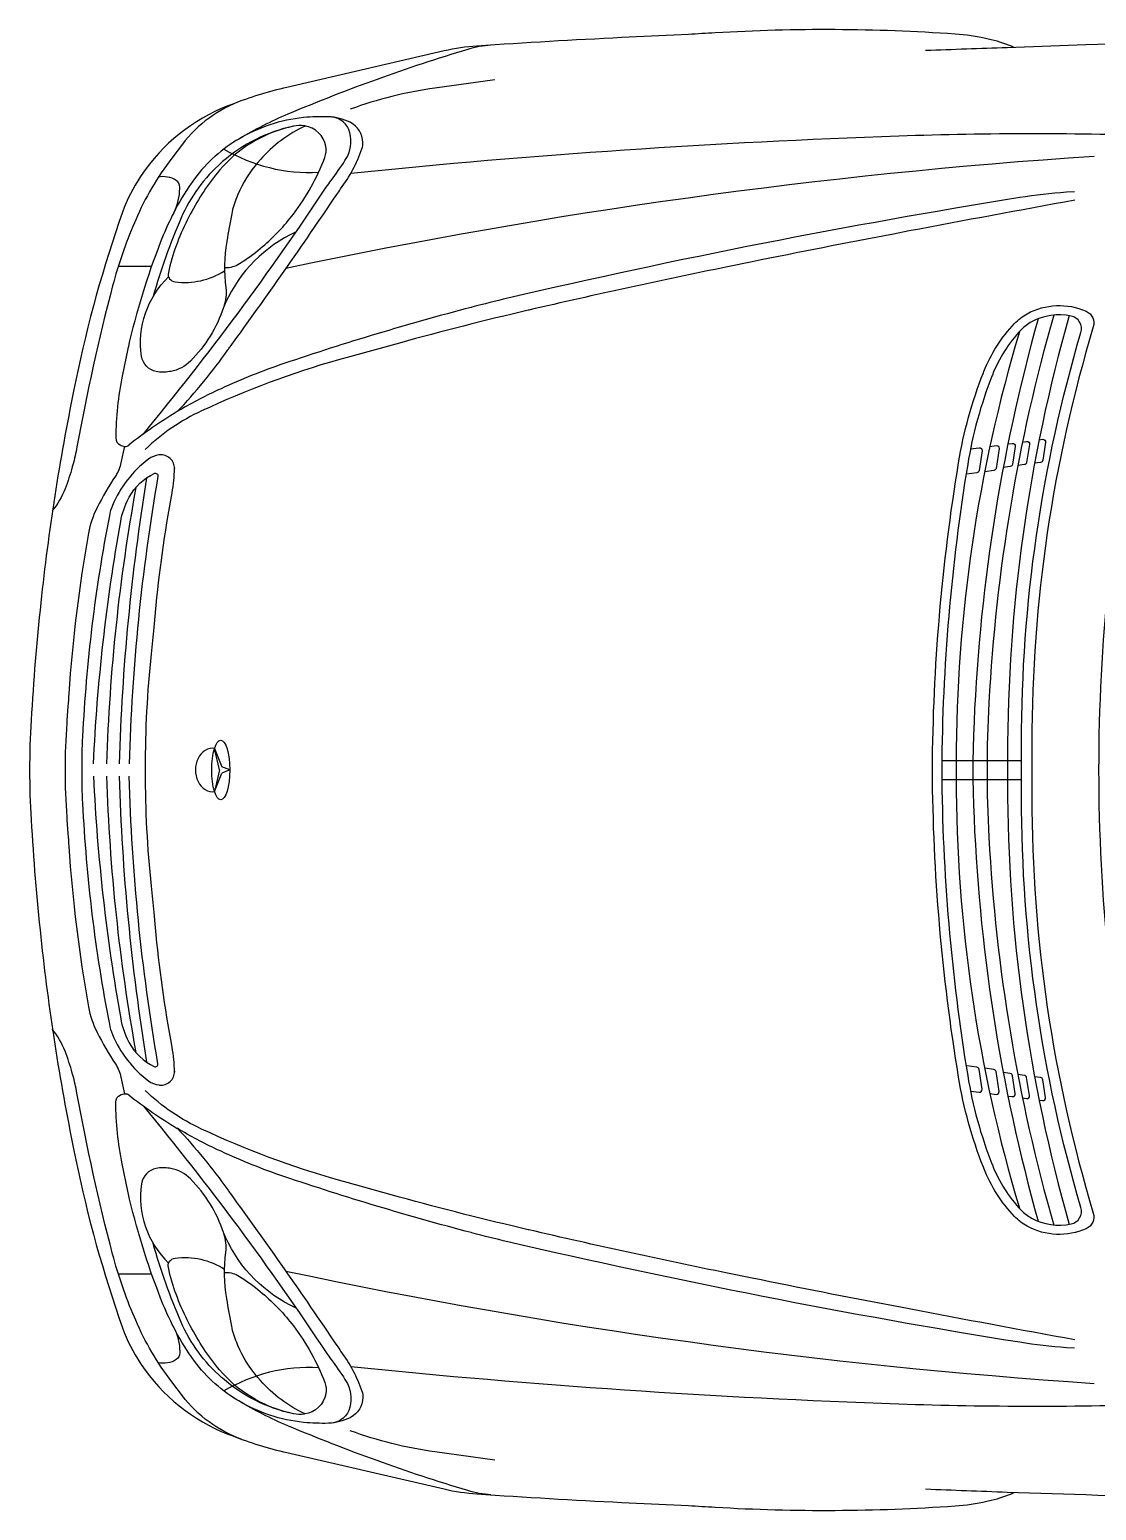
# Model space of a CAD drawing. Header units: millimetres. Extents: x -2250 to 8913, y -2502 to 1972.
# Drawn here: x 651 to 1986, y -2384 to -532 of the extents above; entities that cross this region are included whole.
import ezdxf

# ---------------------------------------------------------------- set-up
doc = ezdxf.new("R2010")
doc.units = ezdxf.units.MM

msp = doc.modelspace()

# ---------------------------------------------------------------- linework, layer by layer
at = {"color": 1}
for p, q in [((761.8, -828.1), (803.1, -828.2)), ((888.6, -1458.1), (882.3, -1431.1)), ((882.3, -1431.1), (891.5, -1454.3)), ((888.6, -1458.1), (882.3, -1485.1)), ((882.3, -1485.1), (891.5, -1461.9)), ((901.3, -1458.1), (891.5, -1454.3)), ((901.3, -1458.1), (891.5, -1461.9)), ((761.8, -2088.1), (803.1, -2088))]:
    msp.add_line(p, q, dxfattribs=at)
at = {"color": 30}
for p, q in [((1792.1, -1446.4), (1891.9, -1446.4)), ((1792.1, -1469.8), (1891.9, -1469.8))]:
    msp.add_line(p, q, dxfattribs=at)
for points in [[(1882.7, -554.6, 0.047883), (1853.9, -545), (1848.6, -543.8, 0.038531), (1808.7, -537.9, 0.032277), (1508.6, -536.4, -0.00257), (1475, -538.2), (1391.9, -542.3, 0.004843), (1210.5, -552.9, 0.03964), (1169.5, -559), (972.7, -604.5, 0.036731), (903.9, -625.8), (898.9, -627.7, 0.152089), (790.4, -714.7), (789.5, -716.1, 0.063515), (767.1, -760.5, 0.034233), (708.7, -970.7), (706.3, -982.3, 0.024256), (664.8, -1248.9, 0.011564), (652.7, -1395.9, 0.029741), (652.7, -1520.3, 0.011564), (664.8, -1667.3, 0.024256), (706.3, -1933.9), (708.7, -1945.6, 0.034233), (767.1, -2155.8, 0.063515), (789.5, -2200.1), (790.4, -2201.5, 0.152089), (898.9, -2288.5), (903.9, -2290.4, 0.036731), (972.7, -2311.7), (1169.5, -2357.2, 0.03964), (1210.5, -2363.3, 0.004843), (1391.9, -2374), (1475, -2378, -0.00257), (1508.6, -2379.9, 0.032277), (1808.7, -2378.3, 0.038531), (1848.6, -2372.4), (1853.9, -2371.2, 0.047883), (1882.7, -2361.7)], [(1228.1, -551.7, 0.056331), (1199.2, -557, 0.026854), (974, -638, 0.035156), (912.5, -669.2)], [(2451.4, -537.8, 0.002542), (1972.5, -551.5), (1874, -554.9, 0.001689), (1771.9, -558.6)], [(1052.8, -711.7, -0.016789), (1738.3, -665.1, -0.017097), (2073.9, -665, -0.002122), (2183.6, -669.2, -0.597598), (2187.4, -677, 0.040349), (2122.3, -784.3), (2117.4, -793.9, 0.029894), (2075.8, -890.9, 0.060793), (2000.5, -1221.6, 0.051342), (2000.5, -1694.6, 0.060793), (2075.8, -2025.3, 0.029894), (2117.4, -2122.3), (2122.3, -2131.9, 0.040349), (2187.4, -2239.2, -0.597598), (2183.6, -2247, -0.002122), (2073.9, -2251.2, -0.017097), (1738.3, -2251.1, -0.016789), (1052.8, -2204.5)], [(769.4, -1053.3), (765.1, -1073.9, -0.092988), (758.2, -1090.6, 0.025231), (735.4, -1129.8, 0.074674), (724.5, -1162.1, 0.027789), (699.9, -1362.8, -0.001333), (698.8, -1378.5), (697.5, -1395.6, 0.000366), (697.3, -1399.3, 0.035179), (697.3, -1517, 0.000366), (697.5, -1520.6), (698.8, -1537.7, -0.001333), (699.9, -1553.4, 0.027789), (724.5, -1754.2, 0.074674), (735.4, -1786.4, 0.025231), (758.2, -1825.6, -0.092988), (765.1, -1842.4), (769.4, -1863)], [(1228.1, -2364.5, -0.056331), (1199.2, -2359.2, -0.026854), (974, -2278.2, -0.035156), (912.5, -2247)], [(2451.4, -2378.4, -0.002542), (1972.5, -2364.7), (1874, -2361.4, -0.001689), (1771.9, -2357.6)]]:
    msp.add_lwpolyline(points, format="xyb")
at = {"color": 1}
for points in [[(1232.8, -595.2), (1157.8, -605.5, 0.054182), (1052.1, -631.8)], [(916.5, -621, 0.144082), (842, -675.6), (828.6, -693.1, 0.061285), (783.6, -770.1), (782, -773.8, 0.037609), (754.7, -852.8, 0.019298), (710.1, -1054, -0.022083), (704.9, -1076.6), (704.2, -1079.2, -0.024395), (695.3, -1106.4, -0.081914), (679.1, -1134)], [(793.2, -1038, 0.025724), (1022, -729.5, -0.012596), (1028.2, -720.8, 0.01927), (1045.4, -695.9), (1046.2, -694.7, 0.206098), (1051.6, -661.2, 0.31614), (1028.8, -641.6)], [(1982.7, -690.8, 0.03574), (971.5, -831.1)], [(831.6, -760.3, 0.117057), (838.7, -730.9), (838.7, -729.2, 0.252643), (834.3, -720.9, 0.205718), (811.9, -716.9)], [(1958.6, -745.6, 0.001967), (1751.4, -784.1), (1731.7, -787.9, 0.003059), (1554.9, -822.6), (1524, -828.9, 0.007191), (1275.6, -883), (1274.7, -883.2, 0.009803), (1113.5, -924.2), (1048.1, -942.1, 0.039816), (876.9, -1004.2), (866.1, -1009.1, 0.086241), (795.6, -1057.3)], [(916.5, -2295.2, -0.144082), (842, -2240.6), (828.6, -2223.1, -0.061285), (783.6, -2146.1), (782, -2142.5, -0.037609), (754.7, -2063.5, -0.019298), (710.1, -1862.2, 0.022083), (704.9, -1839.6), (704.2, -1837.1, 0.024395), (695.3, -1809.8, 0.081914), (679.1, -1782.2)], [(1958.6, -2170.7, -0.001967), (1751.4, -2132.1), (1731.7, -2128.3, -0.003059), (1554.9, -2093.6), (1524, -2087.3, -0.007191), (1275.6, -2033.2), (1274.7, -2033, -0.009803), (1113.5, -1992.1), (1048.1, -1974.1, -0.039816), (876.9, -1912), (866.1, -1907.1, -0.086241), (795.6, -1859)], [(793.2, -1878.3, -0.025724), (1022, -2186.7, 0.012596), (1028.2, -2195.4, -0.01927), (1045.4, -2220.3), (1046.2, -2221.6, -0.206098), (1051.6, -2255, -0.31614), (1028.8, -2274.7)], [(1982.7, -2225.5, -0.03574), (971.5, -2085.1)], [(831.6, -2155.9, -0.117057), (838.7, -2185.3), (838.7, -2187.1, -0.252643), (834.3, -2195.3, -0.205718), (811.9, -2199.3)], [(1232.8, -2321), (1157.8, -2310.7, -0.054182), (1052.1, -2284.4)]]:
    msp.add_lwpolyline(points, format="xyb", dxfattribs=at)
at = {"color": 40}
for points in [[(835.5, -1010, 0.036315), (898.8, -932.9, -0.003781), (901.7, -928.9, 0.009046), (1035.2, -738.4, -0.010668), (1040, -731.5, 0.075112), (1066.6, -681.3, 0.087638), (1067.8, -673.4, 0.280192), (1052.2, -648.4), (1051.7, -648.2, 0.107513), (1024.7, -641.3, 0.034197), (993.6, -642.3, 0.110159), (912.5, -669.2, 0.000974), (910.8, -670.2), (910.1, -670.6, 0.104718), (854.2, -722.9), (853, -724.6, 0.036401), (831.1, -761.4), (829.4, -764.8, 0.022975), (814.7, -797.8, 0.036786), (774, -930, 0.005839), (773.6, -931.5), (766.7, -965.5, 0.049809), (758.7, -1042.9, 0.283188), (764.1, -1051.6, 0.100202), (770.3, -1053.4, 0.187879), (774.9, -1052)], [(1958, -735), (1948.2, -735.7, 0.022533), (1889.6, -742.4, 0.017381), (1249, -868.2, 0.007041), (1204.3, -879.3), (1203.1, -879.6, 0.017414), (969, -949.9, 0.026996), (890.3, -981.3), (886, -983.3, 0.025947), (835.5, -1010, 0.023225)], [(835.5, -1906.2, -0.036315), (898.8, -1983.3, 0.003781), (901.7, -1987.4, -0.009046), (1035.2, -2177.8, 0.010668), (1040, -2184.7, -0.075112), (1066.6, -2235, -0.087638), (1067.8, -2242.8, -0.280192), (1052.2, -2267.8), (1051.7, -2268.1, -0.107513), (1024.7, -2275, -0.034197), (993.6, -2273.9, -0.110159), (912.5, -2247, -0.000974), (910.8, -2246.1), (910.1, -2245.6, -0.104718), (854.2, -2193.3), (853, -2191.6, -0.036401), (831.1, -2154.8), (829.4, -2151.4, -0.022975), (814.7, -2118.5, -0.036786), (774, -1986.3, -0.005839), (773.6, -1984.8), (766.7, -1950.7, -0.049809), (758.7, -1873.4, -0.283188), (764.1, -1864.6, -0.100202), (770.3, -1862.9, -0.187879), (774.9, -1864.3)], [(1958, -2181.2), (1948.2, -2180.5, -0.022533), (1889.6, -2173.8, -0.017381), (1249, -2048, -0.007041), (1204.3, -2037), (1203.1, -2036.6, -0.017414), (969, -1966.4, -0.026996), (890.3, -1934.9), (886, -1932.9, -0.025947), (835.5, -1906.2, -0.023225)]]:
    msp.add_lwpolyline(points, format="xyb", dxfattribs=at)
at = {"color": 30}
for points in [[(894.7, -829.9), (896.1, -829.9, 0.141123), (913.5, -824.9, 0.036624), (939.5, -805.9), (942.3, -803.6, 0.053667), (980.9, -762.9, 0.072295), (1020.2, -692.1, 0.136135), (1021.5, -678.2, 0.323608), (995.1, -652.8), (994.4, -652.7, 0.087321), (980.8, -653.1, 0.128698), (892.3, -697.4), (891.1, -698.4, 0.110514), (840.5, -767.7, 0.033812), (805.4, -866)], [(975.7, -654.3, 0.160286), (888.6, -708, 0.056458), (851.9, -763.2), (848.1, -770.6, 0.064023), (824.4, -836, 0.442638), (832.8, -847.8, 0.173921), (894.7, -833.9)], [(995.8, -652.9, 0.105315), (939.6, -694.8), (936.3, -698.6, 0.080627), (911.3, -738.6), (909.9, -742, 0.052138), (903.7, -762.7), (903.7, -762.7, 0.005314), (897.5, -797), (897.4, -797.4, 0.074097), (896.3, -855.2, -0.112934), (894, -878.5)], [(984.2, -785.3, 0.180442), (896, -873.7, 0.024623), (893.6, -879.7, -0.112604), (852.2, -946.7, -0.155924), (827.5, -959.7), (825.9, -960, -0.092978), (809.2, -959.8, -0.316076), (791, -940.8, -0.243684), (824.8, -841.5)], [(1912.7, -893.9, 0.059728), (1831.8, -1414.3, 0.017455), (1831.8, -1502, 0.059728), (1912.7, -2022.4)], [(1932.1, -889.2, 0.056193), (1851, -1374.2, 0.026735), (1851, -1542, 0.056193), (1932.1, -2027.1)], [(1951.6, -889.9, 0.069615), (1874.4, -1441.8), (1874.4, -1474.5, 0.069615), (1951.6, -2026.3)], [(1889.3, -910, 0.073119), (1810.2, -1448.5), (1810.2, -1467.7, 0.073119), (1889.3, -2006.2)], [(1828, -1056.7), (1838.8, -1055.2, -0.500113), (1842.5, -1059), (1838.7, -1083.7, -0.333233), (1835.9, -1086.5), (1823.5, -1088.1)], [(1852.3, -1053.4), (1860.2, -1052.4, -0.500113), (1863.8, -1056.1), (1860, -1080.9, -0.333233), (1857.2, -1083.6), (1845.8, -1085.2)], [(1874.8, -1050.4), (1880.3, -1049.7, -0.500113), (1883.9, -1053.5), (1880.5, -1075.9, -0.333233), (1877.7, -1078.6), (1869.1, -1079.8)], [(1893.1, -1048), (1898.1, -1047.3, -0.500113), (1901.8, -1051.1), (1898.3, -1073.5, -0.333233), (1895.5, -1076.2), (1887.3, -1077.3)], [(1913.9, -1045.2), (1918.3, -1044.6, -0.500113), (1922, -1048.4), (1918.6, -1070.8, -0.333233), (1915.8, -1073.5), (1908.2, -1074.5)], [(730.7, -1450.4, -0.032256), (764.8, -1147.3, -0.077501), (774.6, -1118.7), (775.5, -1117.1, -0.163898), (806.8, -1087.3, -0.605342), (811.4, -1090.8, 0.035813), (775.4, -1450.5)], [(730.7, -1465.9, 0.032256), (764.8, -1768.9, 0.077501), (774.6, -1797.5), (775.5, -1799.1, 0.163898), (806.8, -1828.9, 0.605342), (811.4, -1825.4, -0.035813), (775.4, -1465.7)], [(1828, -1859.6), (1838.8, -1861, 0.500113), (1842.5, -1857.3), (1838.7, -1832.5, 0.333233), (1835.9, -1829.7), (1823.5, -1828.1)], [(1852.3, -1862.8), (1860.2, -1863.8, 0.500113), (1863.8, -1860.1), (1860, -1835.3, 0.333233), (1857.2, -1832.6), (1845.8, -1831.1)], [(1874.8, -1865.8), (1880.3, -1866.5, 0.500113), (1883.9, -1862.8), (1880.5, -1840.4, 0.333233), (1877.7, -1837.6), (1869.1, -1836.5)], [(1893.1, -1868.2), (1898.1, -1868.9, 0.500113), (1901.8, -1865.1), (1898.3, -1842.7, 0.333233), (1895.5, -1840), (1887.3, -1838.9)], [(1913.9, -1871), (1918.3, -1871.6, 0.500113), (1922, -1867.8), (1918.6, -1845.4, 0.333233), (1915.8, -1842.7), (1908.2, -1841.7)], [(984.2, -2131, -0.180442), (896, -2042.5, -0.024623), (893.6, -2036.5, 0.112604), (852.2, -1969.5, 0.155924), (827.5, -1956.5), (825.9, -1956.2, 0.092978), (809.2, -1956.4, 0.316076), (791, -1975.5, 0.243684), (824.8, -2074.7)], [(894.7, -2086.3), (896.1, -2086.3, -0.141123), (913.5, -2091.3, -0.036624), (939.5, -2110.3), (942.3, -2112.7, -0.053667), (980.9, -2153.3, -0.072295), (1020.2, -2224.1, -0.136135), (1021.5, -2238.1, -0.323608), (995.1, -2263.4), (994.4, -2263.5, -0.087321), (980.8, -2263.1, -0.128698), (892.3, -2218.8), (891.1, -2217.8, -0.110514), (840.5, -2148.6, -0.033812), (805.4, -2050.2)], [(995.8, -2263.4, -0.105315), (939.6, -2221.4), (936.3, -2217.6, -0.080627), (911.3, -2177.6), (909.9, -2174.2, -0.052138), (903.7, -2153.6), (903.7, -2153.5, -0.005314), (897.5, -2119.3), (897.4, -2118.8, -0.074097), (896.3, -2061, 0.112934), (894, -2037.8)], [(975.7, -2261.9, -0.160286), (888.6, -2208.3, -0.056458), (851.9, -2153.1), (848.1, -2145.7, -0.064023), (824.4, -2080.3, -0.442638), (832.8, -2068.4, -0.173921), (894.7, -2082.3)]]:
    msp.add_lwpolyline(points, format="xyb", dxfattribs=at)
for points in [[(1844.1, -961.4), (1844.7, -960, -0.097361), (1883.1, -899.8, -0.076605), (1898.9, -887.6, -0.233654), (1972.7, -884.4, -0.379006), (1981.7, -904.1, 0.073519), (1904.8, -1424.4), (1904.8, -1491.8, 0.073519), (1981.7, -2012.1, -0.379006), (1972.7, -2031.8, -0.233654), (1898.9, -2028.6, -0.076605), (1883.1, -2016.4, -0.097361), (1844.7, -1956.2), (1844.1, -1954.8, -0.052649), (1813.1, -1842.1, -0.039248), (1780.4, -1458.7, -0.003263), (1780.4, -1457.6, -0.039248), (1813.1, -1074.1, -0.052649)], [(1953.9, -2025.8, 0.437679), (1966.2, -2005.2, -0.071973), (1891.9, -1491.8), (1891.9, -1424.4, -0.071973), (1966.2, -911, 0.437679), (1953.9, -890.4, 0.179611), (1904.5, -897.7, 0.076605), (1891.4, -907.7, 0.097361), (1855.4, -964.2), (1854.8, -965.6, 0.052649), (1824.5, -1076, 0.039148), (1792, -1456.7, 0.003463), (1792, -1459.6, 0.039148), (1824.5, -1840.3, 0.052649), (1854.8, -1950.6), (1855.4, -1952, 0.097361), (1891.4, -2008.5, 0.076605), (1904.5, -2018.5, 0.179611)]]:
    msp.add_lwpolyline(points, format="xyb", close=True)
at = {"color": 40}
msp.add_lwpolyline([(717, -1499.6, 0.035712), (750.6, -1776, 0.050746), (754.4, -1788.7, 0.133686), (799.7, -1846.9, 0.134025), (812.5, -1852), (813.3, -1852.1, 0.453186), (832.1, -1834.9), (832.1, -1835.8, 0.039974), (829, -1804.6, -0.021235), (808.3, -1655), (806.5, -1636.4, 0.002117), (803.2, -1603.3, -0.025867), (795.8, -1460.2), (795.8, -1456, -0.025867), (803.2, -1312.9, 0.002117), (806.5, -1279.8), (808.3, -1261.2, -0.021235), (829, -1111.6, 0.039974), (832.1, -1080.4), (832.1, -1081.3, 0.453186), (813.3, -1064.1), (812.5, -1064.2, 0.134025), (799.7, -1069.3, 0.133686), (754.4, -1127.5, 0.050746), (750.6, -1140.2, 0.035712), (717, -1416.6, 0.024789)], format="xyb", close=True, dxfattribs=at)
at = {"color": 30}
for centre, radius, start, end in [((1001.3, -500.3), 210.7, 239.361, 273.0062), ((3083.5, -1523.2), 2337.5, 169.6909, 178.2158), ((3474.4, -1531.2), 2712.8, 170.6983, 178.2938), ((3083.5, -1393), 2337.5, 181.7842, 190.3091), ((3474.4, -1385), 2712.8, 181.7062, 189.3017), ((1001.3, -2415.9), 210.7, 86.9938, 120.639)]:
    msp.add_arc(centre, radius, start, end, dxfattribs=at)
for centre, start, end in [((1117.5, -1482.3), 120.8356, 128.5221), ((1117.5, -1433.9), 231.4779, 239.1644)]:
    msp.add_arc(centre, 550.1, start, end)
at = {"color": 1}
msp.add_ellipse((890, -1458.1), major_axis=(0, 37.4), ratio=0.300237, dxfattribs=at)
msp.add_ellipse((879.8, -1458.1), major_axis=(0, -27.2), ratio=0.788121, start_param=3.027286, end_param=6.397492, dxfattribs=at)

doc.saveas('drawing.dxf')
